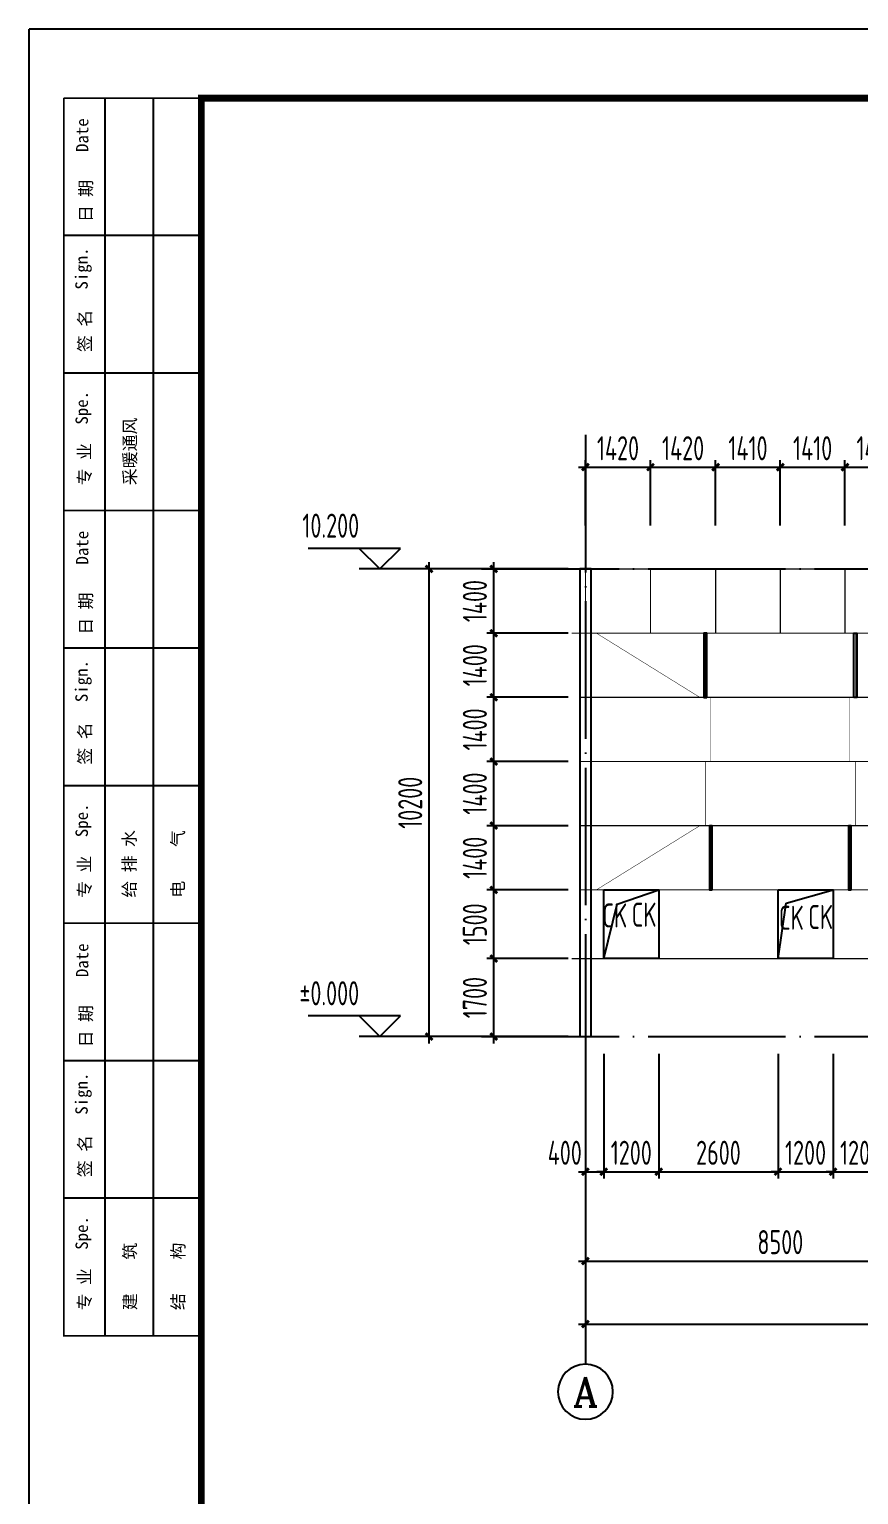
# Model space of a CAD drawing. Extents: x 753177 to 2169292, y -530934 to -273477.
# Drawn here: x 1698368 to 1716454, y -436751 to -404784 of the extents above; entities that cross this region are included whole.
import ezdxf
from ezdxf.enums import TextEntityAlignment as Align

# ---------------------------------------------------------------- set-up
doc = ezdxf.new("R2010")
doc.units = 0
doc.header["$LTSCALE"] = 1500
doc.header["$MEASUREMENT"] = 0
doc.linetypes.add('DOTE', pattern=[2.42, 2, -0.2, 0.02, -0.2])
doc.layers.get('Defpoints').update_dxf_attribs({"color": 252})
for name, color, linetype in [('00-tk', 151, 'Continuous'), ('AXIS', 3, 'Continuous'), ('AXIS_TEXT', 7, 'Continuous'), ('BOLT', 252, 'Continuous'), ('DIM', 3, 'Continuous'), ('THIN', 7, 'Continuous')]:
    doc.layers.add(name, color=color, linetype=linetype)
doc.layers.add('TK', color=252, linetype='Continuous', lineweight=13)
doc.styles.add('_TCH_AXIS', font='COMPLEX', dxfattribs={"bigfont": 'GBCBIG'})
doc.styles.add('COMPLEX', font='COMPLEX')
doc.styles.add('DS6HT', font='simhei.ttf', dxfattribs={"width": 0.8})
doc.styles.add('TSSD_Dimension', font='Tssdeng.shx', dxfattribs={"width": 0.7, "bigfont": 'hztxt.shx'})
doc.styles.add('TSSD_Label', font='Tssdeng.shx', dxfattribs={"width": 0.7, "bigfont": 'hztxt.shx'})
doc.dimstyles.new('TSSD_150_150', dxfattribs={"dimtxt": 525, "dimasz": 150, "dimexe": 150, "dimexo": 375, "dimgap": 150, "dimtad": 1, "dimdec": 0, "dimzin": 0, "dimdsep": 46, "dimtxsty": 'TSSD_Dimension', "dimblk": 'ARCHTICK', "dimblk1": 'ARCHTICK', "dimblk2": 'ARCHTICK', "dimcen": 0, "dimdle": 150, "dimclrt": 7, "dimadec": 0, "dimazin": 0, "dimtfac": 1, "dimtdec": 0, "dimtix": 1, "dimtmove": 2, "dimatfit": 3, "dimfxl": 0, "dimtolj": 1, "dimtzin": 0, "dimarcsym": 0})

# ---------------------------------------------------------------- blocks, each defined once
blk = doc.blocks.new('会签')
at = {"layer": '00-tk'}
for p, q in [((-1400, 24000), (-1400, 6000)), ((-700, 24000), (-700, 6000)), ((0, 22000), (-2000, 22000)), ((0, 20000), (-2000, 20000)), ((0, 16000), (-2000, 16000)), ((0, 14000), (-2000, 14000)), ((0, 10000), (-2000, 10000)), ((0, 8000), (-2000, 8000))]:
    blk.add_line(p, q, dxfattribs=at)
at = {"layer": '00-tk', "const_width": 24.7}
for points in [[(0, 6000), (-2000, 6000), (-2000, 24000)], [(0, 24000), (-2000, 24000)], [(0, 18000), (-2000, 18000)], [(0, 12000), (-2000, 12000)]]:
    blk.add_lwpolyline(points, dxfattribs=at)
at = {"layer": '00-tk', "style": 'DS6HT'}
for s, p in [('Date', (-1642, 23216)), ('日 期', (-1589, 22196)), ('Sign.', (-1651, 21215)), ('签 名', (-1603, 20306)), ('Spe.', (-1648, 19251)), ('采暖通风', (-948, 18370)), ('专 业', (-1608, 18369)), ('Date', (-1642, 17216)), ('日 期', (-1589, 16196)), ('Sign.', (-1651, 15215)), ('签 名', (-1603, 14306)), ('Spe.', (-1648, 13251)), ('给 排 水', (-956, 12372)), ('电    气', (-251, 12372)), ('专 业', (-1608, 12369)), ('Date', (-1642, 11216)), ('日 期', (-1589, 10196)), ('Sign.', (-1651, 9215)), ('签 名', (-1603, 8306)), ('Spe.', (-1648, 7251)), ('建    筑', (-948, 6372)), ('结    构', (-248, 6374)), ('专 业', (-1608, 6369))]:
    blk.add_text(s, height=180, rotation=90, dxfattribs=at).set_placement(p)
blk = doc.blocks.new('A$C16496DF1')
at = {"layer": '00-tk'}
for p, q in [((0, 0), (0, 126150)), ((3750, 1500), (3750, 124650))]:
    blk.add_line(p, q, dxfattribs=at)
at = {"layer": '00-tk', "linetype": 'Continuous'}
blk.add_line((178350, 126150), (0, 126150), dxfattribs=at)
at = {"layer": '00-tk', "const_width": 150}
blk.add_lwpolyline([(3750, 124650), (176850, 124650), (176850, 1500), (3750, 1500)], close=True, dxfattribs=at)
at = {"layer": '00-tk', "xscale": 1.5, "yscale": 1.5, "zscale": 1.5}
blk.add_blockref('会签', (3750, 88650), dxfattribs=at)
blk = doc.blocks.new('_ArchTick')
at = {"color": 0, "linetype": 'ByBlock', "const_width": 0.4}
blk.add_lwpolyline([(-0.5, -0.5), (0.5, 0.5)], dxfattribs=at)
blk = doc.blocks.new('*D780')
at = {"layer": 'AXIS', "color": 0, "lineweight": -2, "transparency": 16777216}
for p, q in [((1710495, -428280), (1710495, -431805)), ((1718995, -428280), (1718995, -431805)), ((1710345, -431655), (1719145, -431655))]:
    blk.add_line(p, q, dxfattribs=at)
at = {"layer": 'Defpoints', "color": 0, "transparency": 16777216}
for p in [(1710495, -427905), (1718995, -427905), (1718995, -431655)]:
    blk.add_point(p, dxfattribs=at)
at = {"layer": 'AXIS', "color": 0, "lineweight": -2, "transparency": 16777216, "xscale": 150, "yscale": 150, "zscale": 150, "rotation": 180}
blk.add_blockref('_ArchTick', (1710495, -431655), dxfattribs=at)
at = {"layer": 'AXIS', "color": 0, "lineweight": -2, "transparency": 16777216, "xscale": 150, "yscale": 150, "zscale": 150}
blk.add_blockref('_ArchTick', (1718995, -431655), dxfattribs=at)
at = {"layer": 'AXIS', "color": 7, "transparency": 16777216, "insert": (1714745, -431242), "char_height": 525, "attachment_point": 5, "style": 'TSSD_Dimension'}
blk.add_mtext('\\A1;8500', dxfattribs=at)
blk = doc.blocks.new('_AXISO')
blk.add_circle((0, 0), 0.5)
at = {"layer": 'AXIS_TEXT', "style": 'COMPLEX', "width": 1.041667}
blk.add_attdef('A', text='', height=0.56, dxfattribs=at).set_placement((-0.25, -0.28), (0.25, -0.28), align=Align.FIT)
blk = doc.blocks.new('*D793')
at = {"layer": 'Defpoints', "color": 0, "transparency": 16777216}
for p in [(1710495, -426757), (1820995, -426757), (1820995, -433030)]:
    blk.add_point(p, dxfattribs=at)
at = {"layer": 'DIM', "color": 0, "lineweight": -2, "transparency": 16777216}
for p, q in [((1710495, -427132), (1710495, -433180)), ((1820995, -427132), (1820995, -433180)), ((1710345, -433030), (1821145, -433030))]:
    blk.add_line(p, q, dxfattribs=at)
at = {"layer": 'DIM', "color": 0, "lineweight": -2, "transparency": 16777216, "xscale": 150, "yscale": 150, "zscale": 150, "rotation": 180}
blk.add_blockref('_ArchTick', (1710495, -433030), dxfattribs=at)
at = {"layer": 'DIM', "color": 0, "lineweight": -2, "transparency": 16777216, "xscale": 150, "yscale": 150, "zscale": 150}
blk.add_blockref('_ArchTick', (1820995, -433030), dxfattribs=at)
at = {"layer": 'DIM', "color": 7, "transparency": 16777216, "insert": (1765745, -432618), "char_height": 525, "attachment_point": 5, "style": 'TSSD_Dimension'}
blk.add_mtext('\\A1;110500', dxfattribs=at)
blk = doc.blocks.new('*D779')
at = {"layer": 'Defpoints', "color": 0, "transparency": 16777216}
for p in [(1707087, -416557), (1710495, -416557), (1710495, -426757)]:
    blk.add_point(p, dxfattribs=at)
at = {"layer": 'DIM', "color": 0, "lineweight": -2, "transparency": 16777216}
for p, q in [((1707087, -426907), (1707087, -416407)), ((1710120, -416557), (1706937, -416557)), ((1710120, -426757), (1706937, -426757))]:
    blk.add_line(p, q, dxfattribs=at)
at = {"layer": 'DIM', "color": 0, "lineweight": -2, "transparency": 16777216, "xscale": 150, "yscale": 150, "zscale": 150}
for p, rotation in [((1707087, -416557), 90), ((1707087, -426757), 270)]:
    blk.add_blockref('_ArchTick', p, dxfattribs=dict(at, rotation=rotation))
at = {"layer": 'DIM', "color": 7, "transparency": 16777216, "insert": (1706674, -421657), "char_height": 525, "attachment_point": 5, "rotation": 90, "style": 'TSSD_Dimension'}
blk.add_mtext('\\A1;10200', dxfattribs=at)
blk = doc.blocks.new('*D794')
at = {"layer": 'Defpoints', "color": 0, "transparency": 16777216}
for p in [(1708496, -416557), (1710495, -416557), (1710495, -417957)]:
    blk.add_point(p, dxfattribs=at)
at = {"layer": 'DIM', "color": 0, "lineweight": -2, "transparency": 16777216}
for p, q in [((1708496, -418107), (1708496, -416407)), ((1710120, -416557), (1708346, -416557)), ((1710120, -417957), (1708346, -417957))]:
    blk.add_line(p, q, dxfattribs=at)
at = {"layer": 'DIM', "color": 0, "lineweight": -2, "transparency": 16777216, "xscale": 150, "yscale": 150, "zscale": 150}
for p, rotation in [((1708496, -416557), 90), ((1708496, -417957), 270)]:
    blk.add_blockref('_ArchTick', p, dxfattribs=dict(at, rotation=rotation))
at = {"layer": 'DIM', "color": 7, "transparency": 16777216, "insert": (1708084, -417257), "char_height": 525, "attachment_point": 5, "rotation": 90, "style": 'TSSD_Dimension'}
blk.add_mtext('\\A1;1400', dxfattribs=at)
blk = doc.blocks.new('*D795')
at = {"layer": 'Defpoints', "color": 0, "transparency": 16777216}
for p in [(1708496, -425057), (1710495, -425057), (1710495, -426757)]:
    blk.add_point(p, dxfattribs=at)
at = {"layer": 'DIM', "color": 0, "lineweight": -2, "transparency": 16777216}
for p, q in [((1710120, -425057), (1708346, -425057)), ((1708496, -426907), (1708496, -424907)), ((1710120, -426757), (1708346, -426757))]:
    blk.add_line(p, q, dxfattribs=at)
at = {"layer": 'DIM', "color": 0, "lineweight": -2, "transparency": 16777216, "xscale": 150, "yscale": 150, "zscale": 150}
for p, rotation in [((1708496, -425057), 90), ((1708496, -426757), 270)]:
    blk.add_blockref('_ArchTick', p, dxfattribs=dict(at, rotation=rotation))
at = {"layer": 'DIM', "color": 7, "transparency": 16777216, "insert": (1708084, -425907), "char_height": 525, "attachment_point": 5, "rotation": 90, "style": 'TSSD_Dimension'}
blk.add_mtext('\\A1;1700', dxfattribs=at)
blk = doc.blocks.new('*D796')
at = {"layer": 'Defpoints', "color": 0, "transparency": 16777216}
for p in [(1708496, -423557), (1710495, -423557), (1710495, -425057)]:
    blk.add_point(p, dxfattribs=at)
at = {"layer": 'DIM', "color": 0, "lineweight": -2, "transparency": 16777216}
for p, q in [((1710120, -423557), (1708346, -423557)), ((1708496, -425207), (1708496, -423407)), ((1710120, -425057), (1708346, -425057))]:
    blk.add_line(p, q, dxfattribs=at)
at = {"layer": 'DIM', "color": 0, "lineweight": -2, "transparency": 16777216, "xscale": 150, "yscale": 150, "zscale": 150}
for p, rotation in [((1708496, -423557), 90), ((1708496, -425057), 270)]:
    blk.add_blockref('_ArchTick', p, dxfattribs=dict(at, rotation=rotation))
at = {"layer": 'DIM', "color": 7, "transparency": 16777216, "insert": (1708084, -424307), "char_height": 525, "attachment_point": 5, "rotation": 90, "style": 'TSSD_Dimension'}
blk.add_mtext('\\A1;1500', dxfattribs=at)
blk = doc.blocks.new('*D797')
at = {"layer": 'Defpoints', "color": 0, "transparency": 16777216}
for p in [(1708496, -422157), (1710495, -422157), (1710495, -423557)]:
    blk.add_point(p, dxfattribs=at)
at = {"layer": 'DIM', "color": 0, "lineweight": -2, "transparency": 16777216}
for p, q in [((1710120, -422157), (1708346, -422157)), ((1708496, -423707), (1708496, -422007)), ((1710120, -423557), (1708346, -423557))]:
    blk.add_line(p, q, dxfattribs=at)
at = {"layer": 'DIM', "color": 0, "lineweight": -2, "transparency": 16777216, "xscale": 150, "yscale": 150, "zscale": 150}
for p, rotation in [((1708496, -422157), 90), ((1708496, -423557), 270)]:
    blk.add_blockref('_ArchTick', p, dxfattribs=dict(at, rotation=rotation))
at = {"layer": 'DIM', "color": 7, "transparency": 16777216, "insert": (1708084, -422857), "char_height": 525, "attachment_point": 5, "rotation": 90, "style": 'TSSD_Dimension'}
blk.add_mtext('\\A1;1400', dxfattribs=at)
blk = doc.blocks.new('*D798')
at = {"layer": 'Defpoints', "color": 0, "transparency": 16777216}
for p in [(1708496, -420757), (1710495, -420757), (1710495, -422157)]:
    blk.add_point(p, dxfattribs=at)
at = {"layer": 'DIM', "color": 0, "lineweight": -2, "transparency": 16777216}
for p, q in [((1708496, -422307), (1708496, -420607)), ((1710120, -420757), (1708346, -420757)), ((1710120, -422157), (1708346, -422157))]:
    blk.add_line(p, q, dxfattribs=at)
at = {"layer": 'DIM', "color": 0, "lineweight": -2, "transparency": 16777216, "xscale": 150, "yscale": 150, "zscale": 150}
for p, rotation in [((1708496, -420757), 90), ((1708496, -422157), 270)]:
    blk.add_blockref('_ArchTick', p, dxfattribs=dict(at, rotation=rotation))
at = {"layer": 'DIM', "color": 7, "transparency": 16777216, "insert": (1708084, -421457), "char_height": 525, "attachment_point": 5, "rotation": 90, "style": 'TSSD_Dimension'}
blk.add_mtext('\\A1;1400', dxfattribs=at)
blk = doc.blocks.new('*D799')
at = {"layer": 'Defpoints', "color": 0, "transparency": 16777216}
for p in [(1708496, -419357), (1710495, -419357), (1710495, -420757)]:
    blk.add_point(p, dxfattribs=at)
at = {"layer": 'DIM', "color": 0, "lineweight": -2, "transparency": 16777216}
for p, q in [((1710120, -419357), (1708346, -419357)), ((1708496, -420907), (1708496, -419207)), ((1710120, -420757), (1708346, -420757))]:
    blk.add_line(p, q, dxfattribs=at)
at = {"layer": 'DIM', "color": 0, "lineweight": -2, "transparency": 16777216, "xscale": 150, "yscale": 150, "zscale": 150}
for p, rotation in [((1708496, -419357), 90), ((1708496, -420757), 270)]:
    blk.add_blockref('_ArchTick', p, dxfattribs=dict(at, rotation=rotation))
at = {"layer": 'DIM', "color": 7, "transparency": 16777216, "insert": (1708084, -420057), "char_height": 525, "attachment_point": 5, "rotation": 90, "style": 'TSSD_Dimension'}
blk.add_mtext('\\A1;1400', dxfattribs=at)
blk = doc.blocks.new('*D800')
at = {"layer": 'Defpoints', "color": 0, "transparency": 16777216}
for p in [(1708496, -417957), (1710495, -417957), (1710495, -419357)]:
    blk.add_point(p, dxfattribs=at)
at = {"layer": 'DIM', "color": 0, "lineweight": -2, "transparency": 16777216}
for p, q in [((1710120, -417957), (1708346, -417957)), ((1708496, -419507), (1708496, -417807)), ((1710120, -419357), (1708346, -419357))]:
    blk.add_line(p, q, dxfattribs=at)
at = {"layer": 'DIM', "color": 0, "lineweight": -2, "transparency": 16777216, "xscale": 150, "yscale": 150, "zscale": 150}
for p, rotation in [((1708496, -417957), 90), ((1708496, -419357), 270)]:
    blk.add_blockref('_ArchTick', p, dxfattribs=dict(at, rotation=rotation))
at = {"layer": 'DIM', "color": 7, "transparency": 16777216, "insert": (1708084, -418657), "char_height": 525, "attachment_point": 5, "rotation": 90, "style": 'TSSD_Dimension'}
blk.add_mtext('\\A1;1400', dxfattribs=at)
blk = doc.blocks.new('*D801')
at = {"layer": 'Defpoints', "color": 0, "transparency": 16777216}
for p in [(1710495, -426757), (1710895, -426757), (1710895, -429705)]:
    blk.add_point(p, dxfattribs=at)
at = {"layer": 'DIM', "color": 0, "lineweight": -2, "transparency": 16777216}
for p, q in [((1710495, -427132), (1710495, -429855)), ((1710895, -427132), (1710895, -429855)), ((1710345, -429705), (1711045, -429705))]:
    blk.add_line(p, q, dxfattribs=at)
at = {"layer": 'DIM', "color": 0, "lineweight": -2, "transparency": 16777216, "xscale": 150, "yscale": 150, "zscale": 150, "rotation": 180}
blk.add_blockref('_ArchTick', (1710495, -429705), dxfattribs=at)
at = {"layer": 'DIM', "color": 0, "lineweight": -2, "transparency": 16777216, "xscale": 150, "yscale": 150, "zscale": 150}
blk.add_blockref('_ArchTick', (1710895, -429705), dxfattribs=at)
at = {"layer": 'DIM', "color": 7, "transparency": 16777216, "insert": (1710044, -429292), "char_height": 525, "attachment_point": 5, "style": 'TSSD_Dimension'}
blk.add_mtext('\\A1;400', dxfattribs=at)
blk = doc.blocks.new('*D802')
at = {"layer": 'Defpoints', "color": 0, "transparency": 16777216}
for p in [(1710895, -426757), (1712095, -426757), (1712095, -429705)]:
    blk.add_point(p, dxfattribs=at)
at = {"layer": 'DIM', "color": 0, "lineweight": -2, "transparency": 16777216}
for p, q in [((1710895, -427132), (1710895, -429855)), ((1712095, -427132), (1712095, -429855)), ((1710895, -429705), (1710745, -429705)), ((1710895, -429705), (1712095, -429705)), ((1712095, -429705), (1712245, -429705))]:
    blk.add_line(p, q, dxfattribs=at)
at = {"layer": 'DIM', "color": 0, "lineweight": -2, "transparency": 16777216, "xscale": 150, "yscale": 150, "zscale": 150}
blk.add_blockref('_ArchTick', (1710895, -429705), dxfattribs=at)
at = {"layer": 'DIM', "color": 0, "lineweight": -2, "transparency": 16777216, "xscale": 150, "yscale": 150, "zscale": 150, "rotation": 180}
blk.add_blockref('_ArchTick', (1712095, -429705), dxfattribs=at)
at = {"layer": 'DIM', "color": 7, "transparency": 16777216, "insert": (1711495, -429292), "char_height": 525, "attachment_point": 5, "style": 'TSSD_Dimension'}
blk.add_mtext('\\A1;1200', dxfattribs=at)
blk = doc.blocks.new('*D803')
at = {"layer": 'Defpoints', "color": 0, "transparency": 16777216}
for p in [(1712095, -426757), (1714695, -426757), (1714695, -429705)]:
    blk.add_point(p, dxfattribs=at)
at = {"layer": 'DIM', "color": 0, "lineweight": -2, "transparency": 16777216}
for p, q in [((1712095, -427132), (1712095, -429855)), ((1714695, -427132), (1714695, -429855)), ((1711945, -429705), (1714845, -429705))]:
    blk.add_line(p, q, dxfattribs=at)
at = {"layer": 'DIM', "color": 0, "lineweight": -2, "transparency": 16777216, "xscale": 150, "yscale": 150, "zscale": 150, "rotation": 180}
blk.add_blockref('_ArchTick', (1712095, -429705), dxfattribs=at)
at = {"layer": 'DIM', "color": 0, "lineweight": -2, "transparency": 16777216, "xscale": 150, "yscale": 150, "zscale": 150}
blk.add_blockref('_ArchTick', (1714695, -429705), dxfattribs=at)
at = {"layer": 'DIM', "color": 7, "transparency": 16777216, "insert": (1713395, -429292), "char_height": 525, "attachment_point": 5, "style": 'TSSD_Dimension'}
blk.add_mtext('\\A1;2600', dxfattribs=at)
blk = doc.blocks.new('*D804')
at = {"layer": 'Defpoints', "color": 0, "transparency": 16777216}
for p in [(1714695, -426757), (1715895, -426757), (1715895, -429705)]:
    blk.add_point(p, dxfattribs=at)
at = {"layer": 'DIM', "color": 0, "lineweight": -2, "transparency": 16777216}
for p, q in [((1714695, -427132), (1714695, -429855)), ((1715895, -427132), (1715895, -429855)), ((1714695, -429705), (1714545, -429705)), ((1714695, -429705), (1715895, -429705)), ((1715895, -429705), (1716045, -429705))]:
    blk.add_line(p, q, dxfattribs=at)
at = {"layer": 'DIM', "color": 0, "lineweight": -2, "transparency": 16777216, "xscale": 150, "yscale": 150, "zscale": 150}
blk.add_blockref('_ArchTick', (1714695, -429705), dxfattribs=at)
at = {"layer": 'DIM', "color": 0, "lineweight": -2, "transparency": 16777216, "xscale": 150, "yscale": 150, "zscale": 150, "rotation": 180}
blk.add_blockref('_ArchTick', (1715895, -429705), dxfattribs=at)
at = {"layer": 'DIM', "color": 7, "transparency": 16777216, "insert": (1715295, -429292), "char_height": 525, "attachment_point": 5, "style": 'TSSD_Dimension'}
blk.add_mtext('\\A1;1200', dxfattribs=at)
blk = doc.blocks.new('*D805')
at = {"layer": 'Defpoints', "color": 0, "transparency": 16777216}
for p in [(1715895, -426757), (1717095, -426757), (1717095, -429705)]:
    blk.add_point(p, dxfattribs=at)
at = {"layer": 'DIM', "color": 0, "lineweight": -2, "transparency": 16777216}
for p, q in [((1715895, -427132), (1715895, -429855)), ((1717095, -427132), (1717095, -429855)), ((1715895, -429705), (1715745, -429705)), ((1715895, -429705), (1717095, -429705)), ((1717095, -429705), (1717245, -429705))]:
    blk.add_line(p, q, dxfattribs=at)
at = {"layer": 'DIM', "color": 0, "lineweight": -2, "transparency": 16777216, "xscale": 150, "yscale": 150, "zscale": 150}
blk.add_blockref('_ArchTick', (1715895, -429705), dxfattribs=at)
at = {"layer": 'DIM', "color": 0, "lineweight": -2, "transparency": 16777216, "xscale": 150, "yscale": 150, "zscale": 150, "rotation": 180}
blk.add_blockref('_ArchTick', (1717095, -429705), dxfattribs=at)
at = {"layer": 'DIM', "color": 7, "transparency": 16777216, "insert": (1716495, -429292), "char_height": 525, "attachment_point": 5, "style": 'TSSD_Dimension'}
blk.add_mtext('\\A1;1200', dxfattribs=at)
blk = doc.blocks.new('*D862')
at = {"layer": 'Defpoints', "color": 0, "transparency": 16777216}
for p in [(1711915, -414336), (1710495, -415985), (1711915, -415985)]:
    blk.add_point(p, dxfattribs=at)
at = {"layer": 'DIM', "color": 0, "lineweight": -2, "transparency": 16777216}
for p, q in [((1710495, -415610), (1710495, -414186)), ((1711915, -415610), (1711915, -414186)), ((1710345, -414336), (1712065, -414336))]:
    blk.add_line(p, q, dxfattribs=at)
at = {"layer": 'DIM', "color": 0, "lineweight": -2, "transparency": 16777216, "xscale": 150, "yscale": 150, "zscale": 150, "rotation": 180}
blk.add_blockref('_ArchTick', (1710495, -414336), dxfattribs=at)
at = {"layer": 'DIM', "color": 0, "lineweight": -2, "transparency": 16777216, "xscale": 150, "yscale": 150, "zscale": 150}
blk.add_blockref('_ArchTick', (1711915, -414336), dxfattribs=at)
at = {"layer": 'DIM', "color": 7, "transparency": 16777216, "insert": (1711205, -413923), "char_height": 525, "attachment_point": 5, "style": 'TSSD_Dimension'}
blk.add_mtext('\\A1;1420', dxfattribs=at)
blk = doc.blocks.new('*D863')
at = {"layer": 'Defpoints', "color": 0, "transparency": 16777216}
for p in [(1713335, -414336), (1711915, -415985), (1713335, -415985)]:
    blk.add_point(p, dxfattribs=at)
at = {"layer": 'DIM', "color": 0, "lineweight": -2, "transparency": 16777216}
for p, q in [((1711915, -415610), (1711915, -414186)), ((1713335, -415610), (1713335, -414186)), ((1711765, -414336), (1713485, -414336))]:
    blk.add_line(p, q, dxfattribs=at)
at = {"layer": 'DIM', "color": 0, "lineweight": -2, "transparency": 16777216, "xscale": 150, "yscale": 150, "zscale": 150, "rotation": 180}
blk.add_blockref('_ArchTick', (1711915, -414336), dxfattribs=at)
at = {"layer": 'DIM', "color": 0, "lineweight": -2, "transparency": 16777216, "xscale": 150, "yscale": 150, "zscale": 150}
blk.add_blockref('_ArchTick', (1713335, -414336), dxfattribs=at)
at = {"layer": 'DIM', "color": 7, "transparency": 16777216, "insert": (1712625, -413923), "char_height": 525, "attachment_point": 5, "style": 'TSSD_Dimension'}
blk.add_mtext('\\A1;1420', dxfattribs=at)
blk = doc.blocks.new('*D864')
at = {"layer": 'Defpoints', "color": 0, "transparency": 16777216}
for p in [(1714745, -414336), (1713335, -415985), (1714745, -415985)]:
    blk.add_point(p, dxfattribs=at)
at = {"layer": 'DIM', "color": 0, "lineweight": -2, "transparency": 16777216}
for p, q in [((1713335, -415610), (1713335, -414186)), ((1714745, -415610), (1714745, -414186)), ((1713185, -414336), (1714895, -414336))]:
    blk.add_line(p, q, dxfattribs=at)
at = {"layer": 'DIM', "color": 0, "lineweight": -2, "transparency": 16777216, "xscale": 150, "yscale": 150, "zscale": 150, "rotation": 180}
blk.add_blockref('_ArchTick', (1713335, -414336), dxfattribs=at)
at = {"layer": 'DIM', "color": 0, "lineweight": -2, "transparency": 16777216, "xscale": 150, "yscale": 150, "zscale": 150}
blk.add_blockref('_ArchTick', (1714745, -414336), dxfattribs=at)
at = {"layer": 'DIM', "color": 7, "transparency": 16777216, "insert": (1714040, -413923), "char_height": 525, "attachment_point": 5, "style": 'TSSD_Dimension'}
blk.add_mtext('\\A1;1410', dxfattribs=at)
blk = doc.blocks.new('*D865')
at = {"layer": 'Defpoints', "color": 0, "transparency": 16777216}
for p in [(1716155, -414336), (1714745, -415985), (1716155, -415985)]:
    blk.add_point(p, dxfattribs=at)
at = {"layer": 'DIM', "color": 0, "lineweight": -2, "transparency": 16777216}
for p, q in [((1714745, -415610), (1714745, -414186)), ((1716155, -415610), (1716155, -414186)), ((1714595, -414336), (1716305, -414336))]:
    blk.add_line(p, q, dxfattribs=at)
at = {"layer": 'DIM', "color": 0, "lineweight": -2, "transparency": 16777216, "xscale": 150, "yscale": 150, "zscale": 150, "rotation": 180}
blk.add_blockref('_ArchTick', (1714745, -414336), dxfattribs=at)
at = {"layer": 'DIM', "color": 0, "lineweight": -2, "transparency": 16777216, "xscale": 150, "yscale": 150, "zscale": 150}
blk.add_blockref('_ArchTick', (1716155, -414336), dxfattribs=at)
at = {"layer": 'DIM', "color": 7, "transparency": 16777216, "insert": (1715450, -413923), "char_height": 525, "attachment_point": 5, "style": 'TSSD_Dimension'}
blk.add_mtext('\\A1;1410', dxfattribs=at)
blk = doc.blocks.new('*D866')
at = {"layer": 'Defpoints', "color": 0, "transparency": 16777216}
for p in [(1717575, -414336), (1716155, -415985), (1717575, -415985)]:
    blk.add_point(p, dxfattribs=at)
at = {"layer": 'DIM', "color": 0, "lineweight": -2, "transparency": 16777216}
for p, q in [((1716155, -415610), (1716155, -414186)), ((1717575, -415610), (1717575, -414186)), ((1716005, -414336), (1717725, -414336))]:
    blk.add_line(p, q, dxfattribs=at)
at = {"layer": 'DIM', "color": 0, "lineweight": -2, "transparency": 16777216, "xscale": 150, "yscale": 150, "zscale": 150, "rotation": 180}
blk.add_blockref('_ArchTick', (1716155, -414336), dxfattribs=at)
at = {"layer": 'DIM', "color": 0, "lineweight": -2, "transparency": 16777216, "xscale": 150, "yscale": 150, "zscale": 150}
blk.add_blockref('_ArchTick', (1717575, -414336), dxfattribs=at)
at = {"layer": 'DIM', "color": 7, "transparency": 16777216, "insert": (1716865, -413923), "char_height": 525, "attachment_point": 5, "style": 'TSSD_Dimension'}
blk.add_mtext('\\A1;1420', dxfattribs=at)

msp = doc.modelspace()

# ---------------------------------------------------------------- linework, layer by layer
at = {"color": 2, "linetype": 'ByBlock'}
for points, const_width in [([(1710195.3, -416557.3), (1821295.3, -416557.3)], 25), ([(1710195.3, -417957.3), (1821295.3, -417957.3)], 25), ([(1710734.4, -417957.3), (1712989.4, -419357.3)], 10), ([(1713109.4, -417957.3), (1713109.4, -419357.3)], 10), ([(1716381.3, -417957.3), (1716381.3, -419357.3)], 10), ([(1710370.3, -419357.3), (1718995.3, -419357.3)], 25), ([(1713229.4, -419357.3), (1713229.4, -420757.3)], 10), ([(1716261.3, -419357.3), (1716261.3, -420757.3)], 10), ([(1710370.3, -420757.3), (1718995.3, -420757.3)], 25), ([(1713109.4, -420757.3), (1713109.4, -422157.3)], 10), ([(1716381.3, -420757.3), (1716381.3, -422157.3)], 10), ([(1710370.3, -422157.3), (1718995.3, -422157.3)], 25), ([(1710734.4, -423557.3), (1712989.4, -422157.3)], 10), ([(1713229.4, -422157.3), (1713229.4, -423557.3)], 10), ([(1716261.3, -422157.3), (1716261.3, -423557.3)], 10), ([(1710370.3, -423557.3), (1718995.3, -423557.3)], 25), ([(1710195.3, -425057.3), (1729745.3, -425057.3)], 25)]:
    msp.add_lwpolyline(points, dxfattribs=dict(at, const_width=const_width))
at = {"color": 4, "linetype": 'ByBlock'}
msp.add_lwpolyline([(1710620.3, -416557.3), (1710370.3, -416557.3), (1710370.3, -426757.3), (1710620.3, -426757.3)], close=True, dxfattribs=at)
at = {"color": 2, "linetype": 'ByBlock'}
for points in [[(1713139.4, -419357.3), (1713139.4, -417957.3), (1713079.4, -417957.3), (1713079.4, -419357.3)], [(1716351.3, -419357.3), (1716351.3, -417957.3), (1716411.3, -417957.3), (1716411.3, -419357.3)], [(1713259.4, -423557.3), (1713259.4, -422157.3), (1713199.4, -422157.3), (1713199.4, -423557.3)], [(1716291.3, -423557.3), (1716291.3, -422157.3), (1716231.3, -422157.3), (1716231.3, -423557.3)]]:
    msp.add_lwpolyline(points, close=True, dxfattribs=at)
at = {"layer": 'AXIS', "color": 252, "linetype": 'DOTE'}
msp.add_line((1710495.3, -413631.5), (1710495.3, -427905), dxfattribs=at)
at = {"layer": 'AXIS', "color": 253, "linetype": 'DOTE'}
for p, q in [((1708230.6, -416557.3), (1821802.2, -416557.3)), ((1708230.6, -426757.3), (1821802.2, -426757.3))]:
    msp.add_line(p, q, dxfattribs=at)
at = {"layer": 'AXIS'}
msp.add_line((1710495.3, -427905), (1710495.3, -433905), dxfattribs=at)
at = {"layer": 'BOLT', "color": 2}
for p, q in [((1711188.7, -423866.2), (1712095.3, -423557.3)), ((1714874.4, -423844.9), (1715895.3, -423557.3)), ((1710895.3, -425057.3), (1711188.7, -423866.2)), ((1714695.3, -425057.3), (1714874.4, -423844.9))]:
    msp.add_line(p, q, dxfattribs=at)
at = {"layer": 'BOLT', "color": 2, "const_width": 25}
for points in [[(1710495.3, -417957.3), (1710495.3, -416557.3)], [(1711915.3, -417957.3), (1711915.3, -416557.3)], [(1713335.3, -417957.3), (1713335.3, -416557.3)], [(1714745.3, -417957.3), (1714745.3, -416557.3)], [(1716155.3, -417957.3), (1716155.3, -416557.3)]]:
    msp.add_lwpolyline(points, dxfattribs=at)
at = {"layer": 'BOLT', "color": 2}
for points in [[(1710895.3, -423557.3), (1712095.3, -423557.3), (1712095.3, -425057.3), (1710895.3, -425057.3)], [(1714695.3, -423557.3), (1715895.3, -423557.3), (1715895.3, -425057.3), (1714695.3, -425057.3)]]:
    msp.add_lwpolyline(points, close=True, dxfattribs=at)
at = {"layer": 'THIN'}
for p, q in [((1705560.8, -416107.3), (1704450.2, -416107.3)), ((1706010.8, -416557.3), (1705560.8, -416107.3)), ((1706460.8, -416107.3), (1705560.8, -416107.3)), ((1706010.8, -416557.3), (1706460.8, -416107.3)), ((1707086.7, -416557.3), (1705560.8, -416557.3)), ((1705560.8, -426307.3), (1704450.2, -426307.3)), ((1706010.8, -426757.3), (1705560.8, -426307.3)), ((1706460.8, -426307.3), (1705560.8, -426307.3)), ((1706010.8, -426757.3), (1706460.8, -426307.3)), ((1707086.7, -426757.3), (1705560.8, -426757.3))]:
    msp.add_line(p, q, dxfattribs=at)

# ---------------------------------------------------------------- block references
at = {"layer": 'AXIS'}
ref = msp.add_blockref('_AXISO', (1710495.3, -434505), dxfattribs=dict(at, xscale=-1200, yscale=1200, zscale=1200))
ref.add_attrib('A', 'A', dxfattribs={"layer": 'AXIS_TEXT', "height": 637.8, "style": '_TCH_AXIS'}).set_placement((1710222, -434823.9), (1710768.7, -434823.9), align=Align.FIT)
at = {"layer": 'TK', "color": 2, "linetype": 'ByBlock'}
msp.add_blockref('A$C16496DF1', (1698368.2, -530934.4), dxfattribs=at)

# ---------------------------------------------------------------- texts
at = {"layer": 'THIN', "style": 'TSSD_Label', "width": 0.7}
for s, p in [('10.200', (1705560.8, -416032.3)), ('CK', (1711406.6, -424536.2)), ('CK', (1712045.3, -424518.6)), ('CK', (1715256.6, -424586.2)), ('CK', (1715895.3, -424568.6)), ('%%P0.000', (1705560.8, -426232.3))]:
    msp.add_text(s, height=525, dxfattribs=at).set_placement(p, align=Align.BOTTOM_RIGHT)

# ---------------------------------------------------------------- dimensions: what is measured, and where the dimension line sits
at = {"layer": 'AXIS'}
dim = msp.add_aligned_dim(p1=(1710495.3, -427905), p2=(1718995.3, -427905), distance=-3750, dimstyle='TSSD_150_150', dxfattribs=at)
dim.commit()
dim.dimension.update_dxf_attribs({"geometry": '*D780', "text_midpoint": (1714745.3, -431242.5)})
at = {"layer": 'DIM'}
for base, p1, p2, picture, middle in [((1711915.3, -414335.5), (1710495.3, -415984.8), (1711915.3, -415984.8), '*D862', (1711205.3, -413923)), ((1713335.3, -414335.5), (1711915.3, -415984.8), (1713335.3, -415984.8), '*D863', (1712625.3, -413923)), ((1714745.3, -414335.5), (1713335.3, -415984.8), (1714745.3, -415984.8), '*D864', (1714040.3, -413923)), ((1716155.3, -414335.5), (1714745.3, -415984.8), (1716155.3, -415984.8), '*D865', (1715450.3, -413923)), ((1717575.3, -414335.5), (1716155.3, -415984.8), (1717575.3, -415984.8), '*D866', (1716865.3, -413923)), ((1820995.3, -433030.2), (1710495.3, -426757.3), (1820995.3, -426757.3), '*D793', (1765745.3, -432617.7)), ((1712095.3, -429704.6), (1710895.3, -426757.3), (1712095.3, -426757.3), '*D802', (1711495.3, -429292.1)), ((1714695.3, -429704.6), (1712095.3, -426757.3), (1714695.3, -426757.3), '*D803', (1713395.3, -429292.1)), ((1715895.3, -429704.6), (1714695.3, -426757.3), (1715895.3, -426757.3), '*D804', (1715295.3, -429292.1)), ((1717095.3, -429704.6), (1715895.3, -426757.3), (1717095.3, -426757.3), '*D805', (1716495.3, -429292.1))]:
    dim = msp.add_linear_dim(base=base, p1=p1, p2=p2, dimstyle='TSSD_150_150', dxfattribs=at)
    dim.commit()
    dim.dimension.update_dxf_attribs({"geometry": picture, "text_midpoint": middle})
for base, p1, p2, picture, middle in [((1707086.7, -416557.3), (1710495.3, -426757.3), (1710495.3, -416557.3), '*D779', (1706674.2, -421657.3)), ((1708496, -416557.3), (1710495.3, -417957.3), (1710495.3, -416557.3), '*D794', (1708083.5, -417257.3)), ((1708496, -417957.3), (1710495.3, -419357.3), (1710495.3, -417957.3), '*D800', (1708083.5, -418657.3)), ((1708496, -419357.3), (1710495.3, -420757.3), (1710495.3, -419357.3), '*D799', (1708083.5, -420057.3)), ((1708496, -420757.3), (1710495.3, -422157.3), (1710495.3, -420757.3), '*D798', (1708083.5, -421457.3)), ((1708496, -422157.3), (1710495.3, -423557.3), (1710495.3, -422157.3), '*D797', (1708083.5, -422857.3)), ((1708496, -423557.3), (1710495.3, -425057.3), (1710495.3, -423557.3), '*D796', (1708083.5, -424307.3)), ((1708496, -425057.3), (1710495.3, -426757.3), (1710495.3, -425057.3), '*D795', (1708083.5, -425907.3))]:
    dim = msp.add_linear_dim(base=base, p1=p1, p2=p2, angle=90, dimstyle='TSSD_150_150', dxfattribs=at)
    dim.commit()
    dim.dimension.update_dxf_attribs({"geometry": picture, "text_midpoint": middle})
dim = msp.add_linear_dim(base=(1710895.3, -429704.6), p1=(1710495.3, -426757.3), p2=(1710895.3, -426757.3), dimstyle='TSSD_150_150', dxfattribs=at)
dim.commit()
dim.dimension.update_dxf_attribs({"geometry": '*D801', "text_midpoint": (1710043.7, -429292.1), "dimtype": 160})

doc.saveas('drawing.dxf')
